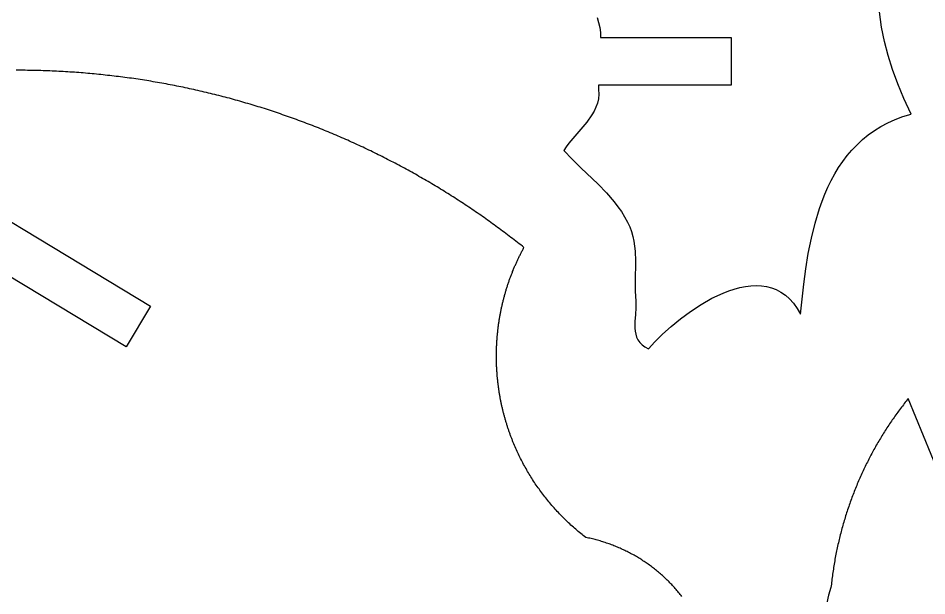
# Model space of a CAD drawing. Extents: x -331 to 1103, y -532 to 1751.
# Drawn here: x 73.6 to 307.1, y 756.4 to 904.9 of the extents above; entities that cross this region are included whole.
import ezdxf

# ---------------------------------------------------------------- set-up
doc = ezdxf.new("R2010")
doc.units = 0
doc.layers.add('Default_Layer', color=1, linetype='CONTINUOUS')

msp = doc.modelspace()

# ---------------------------------------------------------------- linework, layer by layer
at = {"layer": 'Default_Layer'}
for points in [[(222.36, 905.03), (222.76, 903.77), (223.03, 902.51), (223.2, 901.24), (223.28, 899.96), (223.28, 899.89), (256.84, 899.89), (256.84, 887.71), (222.69, 887.71), (222.76, 886.56), (222.8, 885.34), (222.69, 884.17), (222.45, 883.07), (222.08, 882.02), (221.61, 881.01), (221.05, 880.04), (219.72, 878.18), (218.21, 876.39), (216.64, 874.61), (215.13, 872.78), (214.44, 871.83), (213.8, 870.85), (215.96, 868.62), (218.18, 866.46), (222.65, 862.21), (224.78, 860), (226.79, 857.67), (227.72, 856.45), (228.61, 855.17), (229.44, 853.84), (230.2, 852.45), (230.75, 851.25), (231.19, 850.04), (231.54, 848.8), (231.81, 847.55), (232.13, 845.02), (232.24, 842.45), (232.18, 837.27), (232.18, 834.71), (232.3, 832.18), (232.34, 830.47), (232.22, 828.72), (232.09, 826.97), (232.07, 825.26), (232.14, 824.44), (232.28, 823.66), (232.51, 822.91), (232.85, 822.2), (233.31, 821.54), (233.91, 820.94), (234.66, 820.4), (235.58, 819.93), (237.23, 821.75), (239.17, 823.67), (241.37, 825.65), (243.78, 827.63), (246.37, 829.53), (249.08, 831.31), (251.89, 832.9), (254.76, 834.24), (256.19, 834.8), (257.63, 835.28), (259.06, 835.66), (260.47, 835.94), (261.87, 836.12), (263.25, 836.18), (264.6, 836.12), (265.91, 835.93), (267.19, 835.6), (268.42, 835.13), (269.61, 834.5), (270.75, 833.72), (271.82, 832.76), (272.84, 831.63), (273.78, 830.32), (274.65, 828.82), (275.46, 836.51), (275.99, 840.45), (276.63, 844.41), (277.42, 848.34), (278.38, 852.22), (279.54, 856.01), (280.2, 857.86), (280.92, 859.68), (281.7, 861.45), (282.54, 863.18), (283.46, 864.86), (284.44, 866.49), (285.5, 868.06), (286.64, 869.56), (287.86, 871), (289.17, 872.37), (290.56, 873.67), (292.05, 874.88), (293.63, 876.01), (295.3, 877.05), (297.08, 878), (298.96, 878.85), (300.95, 879.6), (303.05, 880.25), (301.2, 884.25), (299.61, 888.04), (298.25, 891.68), (297.12, 895.27), (296.19, 898.88), (295.47, 902.61), (294.92, 906.53)], [(244.15, 756.3), (243.94, 756.56), (243.73, 756.82), (243.52, 757.08), (243.31, 757.33), (243.1, 757.59), (242.88, 757.84), (242.66, 758.09), (242.44, 758.34), (242.22, 758.59), (242, 758.84), (241.77, 759.08), (241.54, 759.32), (241.31, 759.56), (241.08, 759.8), (240.85, 760.04), (240.61, 760.27), (240.38, 760.5), (240.14, 760.73), (239.9, 760.96), (239.65, 761.19), (239.41, 761.41), (239.16, 761.63), (238.92, 761.86), (238.67, 762.07), (238.41, 762.29), (238.16, 762.51), (237.91, 762.72), (237.65, 762.93), (237.39, 763.14), (237.13, 763.34), (236.87, 763.55), (236.6, 763.75), (236.34, 763.95), (236.07, 764.15), (235.8, 764.35), (235.53, 764.54), (235.26, 764.73), (234.99, 764.92), (234.71, 765.11), (234.43, 765.3), (234.16, 765.48), (233.88, 765.66), (233.59, 765.84), (233.31, 766.02), (233.03, 766.19), (232.74, 766.36), (232.45, 766.53), (232.16, 766.7), (231.87, 766.87), (231.58, 767.03), (231.28, 767.19), (230.99, 767.35), (230.69, 767.51), (230.39, 767.66), (230.09, 767.81), (229.79, 767.96), (229.49, 768.11), (229.19, 768.25), (228.88, 768.39), (228.57, 768.53), (228.27, 768.67), (227.96, 768.81), (227.65, 768.94), (227.33, 769.07), (227.02, 769.2), (226.71, 769.32), (226.39, 769.45), (226.07, 769.57), (225.75, 769.69), (225.43, 769.8), (225.11, 769.91), (224.79, 770.02), (224.46, 770.13), (224.14, 770.24), (223.81, 770.34), (223.49, 770.44), (223.16, 770.54), (222.83, 770.63), (222.5, 770.73), (222.16, 770.82), (221.83, 770.9), (221.5, 770.99), (221.16, 771.07), (220.82, 771.15), (220.49, 771.23), (220.15, 771.3), (219.81, 771.37), (219.46, 771.44), (219.14, 771.7), (218.81, 771.95), (218.49, 772.21), (218.17, 772.47), (217.84, 772.74), (217.53, 773), (217.21, 773.27), (216.9, 773.54), (216.58, 773.81), (216.27, 774.09), (215.96, 774.37), (215.66, 774.64), (215.35, 774.92), (215.05, 775.21), (214.75, 775.49), (214.45, 775.78), (214.16, 776.07), (213.86, 776.36), (213.57, 776.65), (213.28, 776.94), (212.99, 777.24), (212.7, 777.54), (212.42, 777.84), (212.14, 778.14), (211.86, 778.45), (211.58, 778.75), (211.31, 779.06), (211.03, 779.37), (210.76, 779.68), (210.49, 780), (210.23, 780.31), (209.96, 780.63), (209.7, 780.95), (209.44, 781.27), (209.18, 781.59), (208.93, 781.92), (208.67, 782.24), (208.42, 782.57), (208.17, 782.9), (207.93, 783.23), (207.68, 783.57), (207.44, 783.9), (207.2, 784.24), (206.96, 784.58), (206.73, 784.92), (206.49, 785.26), (206.26, 785.6), (206.04, 785.95), (205.81, 786.3), (205.59, 786.65), (205.37, 787), (205.15, 787.35), (204.93, 787.7), (204.72, 788.06), (204.51, 788.41), (204.3, 788.77), (204.1, 789.13), (203.89, 789.49), (203.69, 789.86), (203.49, 790.22), (203.3, 790.59), (203.1, 790.96), (202.91, 791.33), (202.72, 791.7), (202.54, 792.07), (202.36, 792.44), (202.18, 792.82), (202, 793.19), (201.82, 793.57), (201.65, 793.95), (201.48, 794.33), (201.31, 794.71), (201.15, 795.1), (200.99, 795.48), (200.91, 795.67), (200.83, 795.87), (200.75, 796.06), (200.67, 796.26), (200.59, 796.45), (200.52, 796.64), (200.44, 796.84), (200.36, 797.04), (200.29, 797.23), (200.22, 797.43), (200.14, 797.62), (200.07, 797.82), (200, 798.02), (199.93, 798.21), (199.86, 798.41), (199.79, 798.61), (199.72, 798.81), (199.65, 799.01), (199.58, 799.21), (199.51, 799.4), (199.45, 799.6), (199.38, 799.8), (199.32, 800), (199.25, 800.2), (199.19, 800.41), (199.13, 800.61), (199.06, 800.81), (199, 801.01), (198.94, 801.21), (198.88, 801.41), (198.82, 801.62), (198.76, 801.82), (198.71, 802.02), (198.65, 802.23), (198.59, 802.43), (198.54, 802.63), (198.48, 802.84), (198.43, 803.04), (198.37, 803.25), (198.32, 803.45), (198.27, 803.66), (198.22, 803.86), (198.17, 804.07), (198.12, 804.28), (198.07, 804.48), (198.02, 804.69), (197.97, 804.9), (197.93, 805.1), (197.88, 805.31), (197.83, 805.52), (197.79, 805.73), (197.74, 805.94), (197.7, 806.15), (197.66, 806.36), (197.62, 806.56), (197.58, 806.77), (197.54, 806.98), (197.5, 807.19), (197.46, 807.4), (197.42, 807.62), (197.38, 807.83), (197.34, 808.04), (197.31, 808.25), (197.27, 808.46), (197.24, 808.67), (197.21, 808.88), (197.17, 809.1), (197.14, 809.31), (197.11, 809.52), (197.08, 809.74), (197.05, 809.95), (197.02, 810.16), (196.99, 810.38), (196.97, 810.59), (196.94, 810.81), (196.91, 811.02), (196.89, 811.24), (196.86, 811.45), (196.84, 811.67), (196.82, 811.88), (196.8, 812.1), (196.77, 812.31), (196.75, 812.53), (196.73, 812.75), (196.71, 812.96), (196.7, 813.18), (196.68, 813.4), (196.66, 813.61), (196.65, 813.83), (196.63, 814.05), (196.62, 814.27), (196.61, 814.49), (196.59, 814.7), (196.58, 814.92), (196.57, 815.14), (196.56, 815.36), (196.55, 815.58), (196.54, 815.8), (196.53, 816.02), (196.53, 816.24), (196.52, 816.46), (196.52, 816.68), (196.51, 816.9), (196.51, 817.12), (196.5, 817.34), (196.5, 817.56), (196.5, 817.78), (196.5, 818.01), (196.5, 818.25), (196.5, 818.49), (196.51, 818.72), (196.51, 818.96), (196.51, 819.2), (196.52, 819.44), (196.52, 819.68), (196.53, 819.92), (196.54, 820.16), (196.55, 820.39), (196.56, 820.63), (196.57, 820.87), (196.58, 821.1), (196.59, 821.34), (196.61, 821.58), (196.62, 821.81), (196.64, 822.05), (196.65, 822.29), (196.67, 822.52), (196.69, 822.76), (196.71, 822.99), (196.73, 823.23), (196.75, 823.46), (196.77, 823.69), (196.8, 823.93), (196.82, 824.16), (196.84, 824.39), (196.87, 824.63), (196.9, 824.86), (196.92, 825.09), (196.95, 825.32), (196.98, 825.55), (197.01, 825.79), (197.04, 826.02), (197.07, 826.25), (197.11, 826.48), (197.14, 826.71), (197.17, 826.94), (197.21, 827.17), (197.24, 827.39), (197.28, 827.62), (197.32, 827.85), (197.36, 828.08), (197.4, 828.31), (197.44, 828.53), (197.48, 828.76), (197.52, 828.99), (197.57, 829.21), (197.61, 829.44), (197.65, 829.67), (197.7, 829.89), (197.75, 830.12), (197.79, 830.34), (197.84, 830.56), (197.89, 830.79), (197.94, 831.01), (197.99, 831.23), (198.04, 831.46), (198.09, 831.68), (198.15, 831.9), (198.2, 832.12), (198.26, 832.34), (198.31, 832.56), (198.37, 832.78), (198.43, 833), (198.48, 833.22), (198.54, 833.44), (198.6, 833.66), (198.66, 833.88), (198.72, 834.1), (198.79, 834.32), (198.85, 834.53), (198.91, 834.75), (198.98, 834.97), (199.04, 835.18), (199.11, 835.4), (199.17, 835.61), (199.24, 835.83), (199.31, 836.04), (199.38, 836.25), (199.45, 836.47), (199.52, 836.68), (199.59, 836.89), (199.66, 837.1), (199.74, 837.31), (199.81, 837.53), (199.89, 837.74), (199.96, 837.95), (200.04, 838.16), (200.11, 838.37), (200.19, 838.57), (200.27, 838.78), (200.35, 838.99), (200.43, 839.2), (200.51, 839.4), (200.59, 839.61), (200.67, 839.82), (200.76, 840.02), (200.84, 840.23), (200.92, 840.43), (201.01, 840.63), (201.1, 840.84), (201.18, 841.04), (201.27, 841.24), (201.36, 841.44), (201.45, 841.65), (201.54, 841.85), (201.63, 842.05), (201.72, 842.25), (201.81, 842.45), (201.9, 842.64), (201.99, 842.84), (202.09, 843.04), (202.18, 843.24), (202.28, 843.43), (202.37, 843.63), (202.47, 843.83), (202.57, 844.02), (202.66, 844.22), (202.76, 844.41), (202.86, 844.6), (202.96, 844.8), (203.06, 844.99), (203.16, 845.18), (203.27, 845.37), (203.37, 845.56), (203.47, 845.75), (203.58, 845.94), (203.16, 846.27), (202.74, 846.61), (202.33, 846.94), (201.91, 847.26), (201.49, 847.59), (201.07, 847.92), (200.65, 848.25), (200.22, 848.57), (199.8, 848.89), (199.38, 849.22), (198.95, 849.54), (198.53, 849.86), (198.1, 850.18), (197.67, 850.5), (197.24, 850.82), (196.81, 851.13), (196.38, 851.45), (195.95, 851.76), (195.52, 852.08), (195.09, 852.39), (194.65, 852.7), (194.22, 853.01), (193.78, 853.32), (193.35, 853.63), (192.91, 853.93), (192.47, 854.24), (192.03, 854.54), (191.59, 854.85), (191.15, 855.15), (190.71, 855.45), (190.27, 855.75), (189.82, 856.05), (189.38, 856.35), (188.93, 856.65), (188.49, 856.94), (188.04, 857.24), (187.59, 857.53), (187.14, 857.82), (186.7, 858.11), (186.25, 858.4), (185.79, 858.69), (185.34, 858.98), (184.89, 859.27), (184.44, 859.56), (183.98, 859.84), (183.53, 860.12), (183.07, 860.41), (182.61, 860.69), (182.16, 860.97), (181.7, 861.25), (181.24, 861.53), (180.78, 861.8), (180.32, 862.08), (179.86, 862.35), (179.39, 862.63), (178.93, 862.9), (178.47, 863.17), (178, 863.44), (177.54, 863.71), (177.07, 863.98), (176.6, 864.24), (176.14, 864.51), (175.67, 864.77), (175.2, 865.04), (174.73, 865.3), (174.26, 865.56), (173.78, 865.82), (173.31, 866.08), (172.84, 866.34), (172.36, 866.59), (171.89, 866.85), (171.41, 867.1), (170.94, 867.35), (170.46, 867.6), (169.98, 867.85), (169.5, 868.1), (169.02, 868.35), (168.54, 868.6), (168.06, 868.84), (167.58, 869.09), (167.1, 869.33), (166.61, 869.57), (166.13, 869.81), (165.64, 870.05), (165.16, 870.29), (164.67, 870.53), (164.19, 870.76), (163.7, 871), (163.21, 871.23), (162.72, 871.47), (162.23, 871.7), (161.74, 871.93), (161.25, 872.15), (160.76, 872.38), (160.26, 872.61), (159.77, 872.83), (159.28, 873.06), (158.78, 873.28), (158.29, 873.5), (157.79, 873.72), (157.29, 873.94), (156.79, 874.16), (156.3, 874.37), (155.8, 874.59), (155.3, 874.8), (154.8, 875.01), (154.3, 875.23), (153.79, 875.44), (153.29, 875.64), (152.79, 875.85), (152.28, 876.06), (151.78, 876.26), (151.27, 876.47), (150.77, 876.67), (150.26, 876.87), (149.75, 877.07), (149.25, 877.27), (148.74, 877.47), (148.23, 877.66), (147.72, 877.86), (147.21, 878.05), (146.7, 878.24), (146.18, 878.43), (145.67, 878.62), (145.16, 878.81), (144.64, 879), (144.13, 879.18), (143.61, 879.37), (143.1, 879.55), (142.58, 879.73), (142.06, 879.91), (141.55, 880.09), (141.03, 880.27), (140.51, 880.45), (139.99, 880.62), (139.47, 880.8), (138.95, 880.97), (138.43, 881.14), (137.9, 881.31), (137.38, 881.48), (136.86, 881.65), (136.33, 881.81), (135.81, 881.98), (135.28, 882.14), (134.76, 882.3), (134.23, 882.46), (133.7, 882.62), (133.18, 882.78), (132.65, 882.94), (132.12, 883.09), (131.59, 883.25), (131.06, 883.4), (130.53, 883.55), (130, 883.7), (129.47, 883.85), (128.93, 884), (128.4, 884.14), (127.87, 884.29), (127.33, 884.43), (126.8, 884.57), (126.26, 884.71), (125.73, 884.85), (125.19, 884.99), (124.65, 885.13), (124.12, 885.26), (123.58, 885.39), (123.04, 885.53), (122.5, 885.66), (121.96, 885.79), (121.42, 885.91), (120.88, 886.04), (120.34, 886.17), (119.79, 886.29), (119.25, 886.41), (118.71, 886.53), (118.17, 886.65), (117.62, 886.77), (117.08, 886.89), (116.53, 887), (115.99, 887.12), (115.44, 887.23), (114.89, 887.34), (114.34, 887.45), (113.8, 887.56), (113.25, 887.67), (112.7, 887.77), (112.15, 887.88), (111.6, 887.98), (111.05, 888.08), (110.5, 888.18), (109.95, 888.28), (109.39, 888.38), (108.84, 888.47), (108.29, 888.56), (107.73, 888.66), (107.18, 888.75), (106.63, 888.84), (106.07, 888.93), (105.52, 889.01), (104.96, 889.1), (104.4, 889.18), (103.85, 889.27), (103.29, 889.35), (102.73, 889.43), (102.17, 889.5), (101.61, 889.58), (101.05, 889.66), (100.49, 889.73), (99.93, 889.8), (99.37, 889.87), (98.81, 889.94), (98.25, 890.01), (97.69, 890.08), (97.12, 890.14), (96.56, 890.2), (96, 890.27), (95.43, 890.33), (94.87, 890.39), (94.3, 890.44), (93.74, 890.5), (93.17, 890.55), (92.61, 890.61), (92.04, 890.66), (91.47, 890.71), (90.9, 890.76), (90.34, 890.8), (89.77, 890.85), (89.2, 890.89), (88.63, 890.94), (88.06, 890.98), (87.49, 891.02), (86.92, 891.05), (86.35, 891.09), (85.78, 891.12), (85.2, 891.16), (84.63, 891.19), (84.06, 891.22), (83.49, 891.25), (82.91, 891.28), (82.34, 891.3), (81.76, 891.33), (81.19, 891.35), (80.61, 891.37), (80.04, 891.39), (79.46, 891.41), (78.89, 891.42), (78.31, 891.44), (77.73, 891.45), (77.16, 891.46), (76.58, 891.47), (76, 891.48), (75.42, 891.49), (74.84, 891.49), (74.26, 891.5), (73.68, 891.5), (73.1, 891.5)], [(39.23, 872.17), (107.64, 830.86), (101.34, 820.43), (101.34, 820.43), (31.23, 862.76)], [(312.11, 783.13), (302.3, 807.12), (302.05, 806.81), (301.8, 806.49), (301.55, 806.18), (301.31, 805.86), (301.06, 805.54), (300.82, 805.22), (300.57, 804.9), (300.33, 804.58), (300.09, 804.26), (299.85, 803.94), (299.61, 803.61), (299.38, 803.28), (299.14, 802.96), (298.91, 802.63), (298.67, 802.3), (298.44, 801.97), (298.21, 801.64), (297.99, 801.3), (297.76, 800.97), (297.53, 800.63), (297.31, 800.3), (297.09, 799.96), (296.86, 799.62), (296.65, 799.28), (296.43, 798.94), (296.21, 798.6), (295.99, 798.26), (295.78, 797.91), (295.57, 797.57), (295.36, 797.22), (295.15, 796.87), (294.94, 796.52), (294.73, 796.17), (294.53, 795.82), (294.32, 795.47), (294.12, 795.12), (293.92, 794.76), (293.72, 794.41), (293.52, 794.05), (293.33, 793.7), (293.13, 793.34), (292.94, 792.98), (292.75, 792.62), (292.55, 792.26), (292.37, 791.89), (292.18, 791.53), (291.99, 791.17), (291.81, 790.8), (291.63, 790.43), (291.44, 790.07), (291.27, 789.7), (291.09, 789.33), (290.91, 788.96), (290.74, 788.58), (290.56, 788.21), (290.39, 787.84), (290.22, 787.46), (290.05, 787.09), (289.88, 786.71), (289.72, 786.33), (289.56, 785.96), (289.39, 785.58), (289.23, 785.2), (289.07, 784.81), (288.92, 784.43), (288.76, 784.05), (288.61, 783.66), (288.45, 783.28), (288.3, 782.89), (288.15, 782.5), (288.01, 782.12), (287.86, 781.73), (287.72, 781.34), (287.57, 780.95), (287.43, 780.55), (287.29, 780.16), (287.15, 779.77), (287.02, 779.37), (286.88, 778.98), (286.75, 778.58), (286.62, 778.18), (286.49, 777.78), (286.36, 777.39), (286.24, 776.99), (286.11, 776.58), (285.99, 776.18), (285.87, 775.78), (285.75, 775.38), (285.63, 774.97), (285.52, 774.57), (285.41, 774.16), (285.29, 773.75), (285.18, 773.35), (285.08, 772.94), (284.97, 772.53), (284.86, 772.12), (284.76, 771.71), (284.66, 771.29), (284.56, 770.88), (284.46, 770.47), (284.37, 770.05), (284.27, 769.64), (284.18, 769.22), (284.09, 768.8), (284, 768.38), (283.91, 767.97), (283.83, 767.55), (283.74, 767.13), (283.66, 766.7), (283.58, 766.28), (283.5, 765.86), (283.43, 765.44), (283.35, 765.01), (283.28, 764.59), (283.21, 764.16), (283.14, 763.73), (283.08, 763.31), (283.01, 762.88), (282.95, 762.45), (282.89, 762.02), (282.83, 761.59), (282.77, 761.16), (282.71, 760.73), (282.66, 760.29), (282.61, 759.86), (282.56, 759.43), (282.51, 758.99), (282.46, 758.56), (281.87, 756.58), (281.37, 754.64)]]:
    msp.add_lwpolyline(points, dxfattribs=at)

doc.saveas('drawing.dxf')
